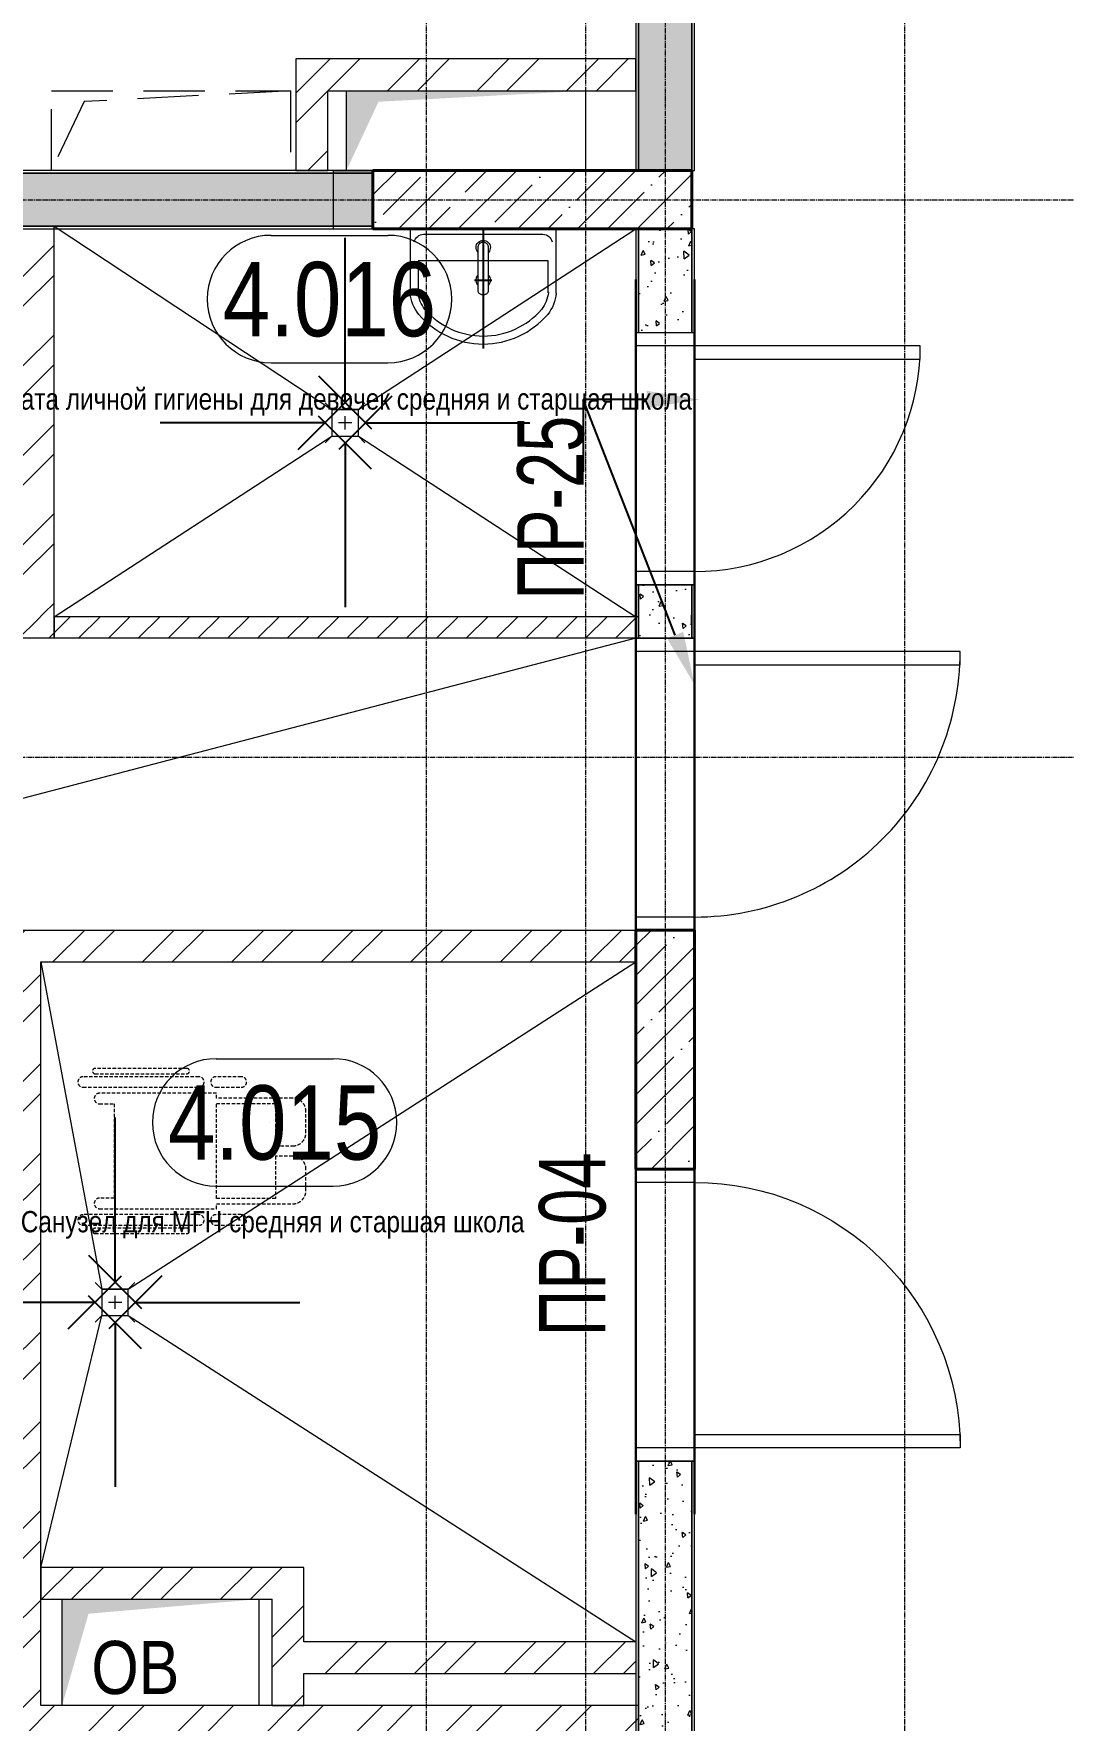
# Model space of a CAD drawing. Header units: millimetres. Extents: x -231292 to 573618, y -153144 to 564035.
# Drawn here: x 101452 to 105327, y 381776 to 388127 of the extents above; entities that cross this region are included whole.
import ezdxf
from ezdxf import colors
from ezdxf.entities.mleader import LeaderData, LeaderLine
from ezdxf.enums import TextEntityAlignment as Align
from ezdxf.math import Vec2, Vec3

# ---------------------------------------------------------------- set-up
doc = ezdxf.new("R2010")
doc.units = ezdxf.units.MM
for name, pattern in [('CENTER2', [28.575, 19.05, -3.175, 3.175, -3.175]), ('DASHED', [19.05, 12.7, -6.35]), ('HIDDEN', [9.525, 6.35, -3.175]), ('HIDDEN2', [4.7625, 3.175, -1.5875])]:
    doc.linetypes.add(name, pattern=pattern)
doc.layers.get('0').update_dxf_attribs({"color": 250})
doc.layers.get('Defpoints').update_dxf_attribs({"color": 250})
for name, color, linetype, lineweight in [('АИ_Сантехника', 250, 'Continuous', 0), ('АР_Area', 250, 'Continuous', 5), ('АР_Двери', 250, 'Continuous', 9), ('АР_Колонны', 250, 'Continuous', 35), ('АР_Отверстия', 250, 'Continuous', 9), ('АР_Сантехника_МГН', 250, 'Continuous', 0), ('АР_Стены ЖБ', 250, 'Continuous', 35), ('АР_Стены кирпич', 250, 'Continuous', 20), ('АР_Стены ПЕНОблок', 250, 'Continuous', 20), ('АР_Тонкая', 250, 'Continuous', 5), ('АР_Штриховка', 250, 'Continuous', 0), ('ОВ_Классы', 250, 'Continuous', 0), ('ОВ_Отопление', 250, 'Continuous', 0), ('ОВ_Шахты', 250, 'Continuous', 5), ('РД_Оси_100', 250, 'Continuous', 0), ('РД_Разуклонка к трапам', 124, 'Continuous', 0)]:
    doc.layers.add(name, color=color, linetype=linetype, lineweight=lineweight)
doc.layers.add('РД_Перемычка инж проемов', color=250, linetype='Continuous')
doc.layers.add('РД_Проем', color=250, linetype='Continuous', lineweight=0, plot=False)
doc.layers.add('РД_проем_инж перемыч_подсчет', color=250, linetype='Continuous', lineweight=30, plot=False)
doc.styles.add('Arial0', font='arial.ttf')
doc.styles.add('style1', font='ARIALN.TTF')
doc.styles.add('ккк', font='isocpeur.ttf', dxfattribs={"width": 0.85, "oblique": 15})
doc.dimstyles.new('scale_100', dxfattribs={"dimtxt": 200, "dimasz": 125, "dimexe": 60, "dimexo": 100, "dimgap": 30, "dimtad": 1, "dimdec": 0, "dimdsep": 46, "dimtxsty": 'style1', "dimblk": 'OBLIQUE', "dimcen": 150, "dimdle": 60, "dimclrd": 256, "dimclre": 256, "dimclrt": 256, "dimadec": 0, "dimazin": 0, "dimtfac": 1, "dimtdec": 0, "dimtmove": 1, "dimatfit": 3, "dimldrblk": 'OBLIQUE', "dimfxl": 1, "dimtolj": 1, "dimtzin": 0, "dimarcsym": 0})
pattern_1 = [(45, (50428.77, 366201.75), (-168.3798, 168.3798), []), (45, (50541.02, 366201.75), (-168.3798, 168.3798), [])]
pattern_2 = [(45, (50428.77, 366201.75), (-168.3798, 168.3798), []), (45, (50541.02, 366201.75), (-168.3798, 168.3798), [])]
pattern_3 = [(45, (50428.77, 366201.75), (-168.3798, 168.3798), []), (45, (50541.02, 366201.75), (-168.3798, 168.3798), [])]

# ---------------------------------------------------------------- blocks, each defined once
blk = doc.blocks.new('otv пунктир')
at = {"linetype": 'HIDDEN', "ltscale": 0.07}
blk.add_lwpolyline([(0, 0), (0, 1), (1, 1), (1, 0)], close=True, dxfattribs=at)
blk.add_lwpolyline([(0, 1), (0.1346, 0.1366), (1, 0)], dxfattribs=at)
blk = doc.blocks.new('otv')
at = {"linetype": 'Continuous'}
blk.add_lwpolyline([(0, -1), (0, 0), (1, 0), (1, -1)], close=True, dxfattribs=at)
blk.add_solid([(0, -1), (0, 0), (0.1346, -0.1366), (1, 0)], dxfattribs=at)
blk = doc.blocks.new('_Oblique')
at = {"color": 0, "linetype": 'ByBlock', "lineweight": -2}
blk.add_line((-0.5, -0.5), (0.5, 0.5), dxfattribs=at)
blk = doc.blocks.new('A$Cd7e03b91')
at = {"layer": 'РД_Разуклонка к трапам', "lineweight": 0}
for p, q in [((-100, 100), (-150, 150)), ((100, 100), (150, 150)), ((-50, 0), (50, 0)), ((0, -50), (0, 50)), ((-100, -100), (-150, -150)), ((100, -100), (150, -150))]:
    blk.add_line(p, q, dxfattribs=at)
blk.add_lwpolyline([(-100, 100), (100, 100), (100, -100), (-100, -100), (-100, 100)], dxfattribs=at)
blk.add_lwpolyline([(-100, 100), (100, 100), (100, -100), (-100, -100), (-100, 100)], dxfattribs=at)
blk = doc.blocks.new('СОШ_2200_АР_ОСИ_М100_28.05.24')
at = {"layer": 'РД_Оси_100', "linetype": 'CENTER2'}
blk.add_line((71363.995, 19200), (33000, 19200), dxfattribs=at)
for points in [[(52500, 139938.679), (52500, -5755), (52358.276, -6155)], [(53100, 139938.679), (53100, -5755), (52949.266, -6155)], [(54300, 139938.679), (54300, -6155)], [(53400, 70753.904), (53400, -5755), (53550, -6155)], [(33000, 21300), (71363.995, 21300)]]:
    blk.add_lwpolyline(points, dxfattribs=at)
blk = doc.blocks.new('Коляска')
at = {"layer": 'АИ_Сантехника', "linetype": 'DASHED', "lineweight": 0}
for p, q in [((-310.9, 71.7), (-310.9, -273.5)), ((-290.9, -273.5), (-290.9, 71.7)), ((-279.8, 116.6), (-279.8, -318.4)), ((-239.8, -318.4), (-239.8, 116.6)), ((239.8, 116.6), (239.8, -318.4)), ((279.8, -318.4), (279.8, 116.6)), ((290.9, 71.7), (290.9, -273.5)), ((310.9, -273.5), (310.9, 71.7)), ((-217.5, 55), (-217.5, -385)), ((-177.5, 0), (-177.5, 55)), ((177.5, 0), (-177.5, 0)), ((177.5, 55), (177.5, 0)), ((217.5, -385), (217.5, 55)), ((-279.8, -383.4), (-279.8, -478.4)), ((-239.8, -478.4), (-239.8, -383.4)), ((-217.5, -385), (-199, -385)), ((-199, -385), (-199, -671.7)), ((-179, -606.7), (-179, -385)), ((-179, -385), (179, -385)), ((179, -385), (179, -606.7)), ((199, -671.7), (199, -385)), ((199, -385), (217.5, -385)), ((239.8, -383.4), (239.8, -478.4)), ((279.8, -478.4), (279.8, -383.4)), ((-19, -606.7), (-179, -606.7)), ((-19, -671.7), (-19, -606.7)), ((179, -606.7), (19, -606.7)), ((19, -606.7), (19, -671.7)), ((-149, -721.7), (-69, -721.7)), ((69, -721.7), (149, -721.7))]:
    blk.add_line(p, q, dxfattribs=at)
for centre, radius, start, end in [((-259.8, 116.6), 20, 0, 180), ((259.8, 116.6), 20, 0, 180), ((-300.9, 71.7), 10, 0, 180), ((-197.5, 55), 20, 0, 180), ((197.5, 55), 20, 0, 180), ((300.9, 71.7), 10, 0, 180), ((-300.9, -273.5), 10, 180, 0), ((300.9, -273.5), 10, 180, 0), ((-259.8, -318.4), 20, 180, 0), ((-259.8, -383.4), 20, 0, 180), ((259.8, -318.4), 20, 180, 0), ((259.8, -383.4), 20, 0, 180), ((-259.8, -478.4), 20, 180, 0), ((259.8, -478.4), 20, 180, 0), ((-149, -671.7), 50, 180, 270), ((-69, -671.7), 50, 270, 0), ((69, -671.7), 50, 180, 270), ((149, -671.7), 50, 270, 0)]:
    blk.add_arc(centre, radius, start, end, dxfattribs=at)
blk = doc.blocks.new('Раковина 550х435')
for points in [[(-241.8, 275), (0, 275), (0, -275), (-241.8, -275)], [(0, -275), (0, 275)], [(-240.2, 245), (-120, 245), (-120, -245), (-240.2, -245)], [(-20, -224.7), (-20, 224.7)]]:
    blk.add_lwpolyline(points)
for points in [[(-321.9, -242.7, -0.459952), (-321.9, 242.7)], [(-302.8, -219.5, -0.458637), (-302.8, 219.5)]]:
    blk.add_lwpolyline(points, format="xyb")
for centre, radius, start, end in [((-226.7, 122.1), 153.6, 95.62187, 128.26685), ((-59.6, 221.7), 39.7, 4.35212, 73.11896), ((-226.7, 122.1), 123.6, 95.62187, 128.26685), ((-193, 0), 27, 47.79455, 132.20545), ((-70, 0), 27, 227.79455, 132.20545), ((-193, 0), 27, 227.79455, 312.20545), ((-226.7, -122.1), 153.6, 231.73315, 264.37813), ((-226.7, -122.1), 123.6, 231.73315, 264.37813), ((-59.6, -221.7), 39.7, 286.88104, 355.64788)]:
    blk.add_arc(centre, radius, start, end)
blk.add_open_spline([(-232.3, 20), (-233.1, 20), (-233.9, 19.9), (-235.6, 19.6), (-236.4, 19.3), (-238, 18.6), (-238.8, 18.1), (-240.7, 16.8), (-241.7, 15.7), (-243.6, 13.4), (-244.4, 12.2), (-245.6, 9.4), (-246.1, 8), (-246.9, 5.2), (-247.1, 3.7), (-247.3, 1.6), (-247.3, 0.8), (-247.3, -0.6), (-247.3, -1.3), (-247.2, -2.7), (-247.1, -3.5), (-246.7, -5.9), (-246.3, -7.7), (-244.9, -11.1), (-244.1, -12.7), (-242.2, -15.3), (-241.2, -16.3), (-238.9, -18.1), (-237.7, -18.8), (-235.4, -19.6), (-234.4, -19.9), (-233.2, -20), (-233, -20), (-232.8, -20), (-232.7, -20), (-232.6, -20), (-232.5, -20), (-232.3, -20), (-232.3, -20), (-232.3, -20), (-232.3, -20), (-232.2, -20), (-232.2, -20), (-232.1, -20), (-232.1, -20), (-232, -20), (-231.9, -20), (-231.6, -20), (-231.4, -20), (-230.9, -20), (-230.6, -20), (-229.5, -20), (-228.8, -20), (-226.7, -20), (-225.2, -20), (-220.8, -20), (-217.9, -20), (-208.7, -20), (-202.4, -20), (-182.7, -20), (-168.5, -20), (-150.2, -20), (-147, -20), (-137.3, -20), (-130.6, -20), (-110.2, -20), (-95.8, -20), (-77.8, -20), (-74.7, -20), (-71.5, -20), (-71.2, -20), (-70.9, -20), (-70.8, -20), (-70.5, -20), (-70.4, -20), (-70.3, -20), (-70.2, -20), (-70.1, -20), (-70.1, -20), (-70, -20), (-70, -20), (-70, -20), (-70, -20), (-70, -20), (-70, -20), (-69.9, -20), (-69.9, -20), (-69.9, -20), (-69.8, -20), (-69.7, -20), (-69.7, -20), (-69.5, -20), (-69.3, -20), (-68.9, -20), (-68.6, -20), (-67.8, -19.9), (-67.2, -19.8), (-65.5, -19.5), (-64.3, -19.2), (-62, -18.4), (-60.9, -17.9), (-58.7, -16.6), (-57.7, -15.8), (-55.8, -14.1), (-54.9, -13.2), (-53.4, -11.2), (-52.7, -10.1), (-51.6, -7.9), (-51.1, -6.7), (-50.5, -4.4), (-50.2, -3.3), (-50, -1.5), (-50, -0.9), (-50, 0.1), (-50, 0.4), (-50, 1.2), (-50.1, 1.6), (-50.2, 2.7), (-50.3, 3.5), (-50.8, 5.7), (-51.3, 7.2), (-52.6, 10.1), (-53.5, 11.4), (-55.6, 13.9), (-56.8, 15.1), (-59.4, 17), (-60.8, 17.8), (-63.7, 19), (-65.2, 19.5), (-66.9, 19.8), (-67.1, 19.8), (-67.8, 19.9), (-68.3, 19.9), (-68.9, 20), (-69, 20), (-69.3, 20), (-69.5, 20), (-69.8, 20), (-69.9, 20), (-70, 20), (-70, 20), (-70, 20), (-70, 20), (-70.1, 20), (-70.1, 20), (-70.1, 20), (-70.2, 20), (-70.3, 20), (-70.4, 20), (-70.7, 20), (-70.8, 20), (-71.3, 20), (-71.7, 20), (-72.7, 20), (-73.4, 20), (-75.4, 20), (-76.7, 20), (-80.7, 20), (-83.4, 20), (-91.3, 20), (-96.4, 20), (-111.7, 20), (-121.5, 20), (-149.9, 20), (-167.5, 20), (-201.6, 20), (-217.8, 20), (-232.3, 20)], degree=3, knots=[0, 0, 0, 0, 0.153365, 0.153365, 0.30673, 0.30673, 0.460095, 0.460095, 0.703256, 0.703256, 0.946417, 0.946417, 1.189578, 1.189578, 1.432739, 1.432739, 1.565545, 1.565545, 1.691125, 1.691125, 1.816705, 1.816705, 2.111192, 2.111192, 2.405679, 2.405679, 2.645118, 2.645118, 2.884557, 2.884557, 3.077844, 3.077844, 3.107789, 3.107789, 3.118001, 3.118001, 3.138423, 3.138423, 3.141442, 3.141442, 3.141976, 3.141976, 3.142511, 3.142511, 3.143579, 3.143579, 3.145716, 3.145716, 3.14999, 3.14999, 3.158538, 3.158538, 3.175635, 3.175635, 3.209827, 3.209827, 3.278213, 3.278213, 3.414983, 3.414983, 3.688524, 3.688524, 3.745517, 3.745517, 3.859502, 3.859502, 4.087472, 4.087472, 4.133346, 4.133346, 4.136438, 4.136438, 4.138418, 4.138418, 4.140015, 4.140015, 4.140937, 4.140937, 4.141313, 4.141313, 4.141684, 4.141684, 4.142394, 4.142394, 4.143815, 4.143815, 4.146658, 4.146658, 4.152342, 4.152342, 4.163711, 4.163711, 4.186448, 4.186448, 4.231923, 4.231923, 4.322872, 4.322872, 4.504772, 4.504772, 4.686671, 4.686671, 4.86857, 4.86857, 5.05047, 5.05047, 5.232369, 5.232369, 5.414268, 5.414268, 5.596168, 5.596168, 5.695139, 5.695139, 5.756437, 5.756437, 5.817734, 5.817734, 5.940329, 5.940329, 6.172478, 6.172478, 6.404627, 6.404627, 6.636776, 6.636776, 6.868925, 6.868925, 7.101074, 7.101074, 7.139346, 7.139346, 7.215891, 7.215891, 7.233819, 7.233819, 7.269676, 7.269676, 7.283061, 7.283061, 7.283218, 7.283218, 7.283375, 7.283375, 7.28369, 7.28369, 7.28432, 7.28432, 7.285579, 7.285579, 7.288098, 7.288098, 7.293136, 7.293136, 7.303211, 7.303211, 7.323361, 7.323361, 7.363661, 7.363661, 7.444261, 7.444261, 7.605462, 7.605462, 7.927863, 7.927863, 8.283185, 8.283185, 8.283185, 8.283185])
at = {"layer": 'Defpoints'}
blk.add_line((-193, -32.4), (-193, 32.4), dxfattribs=at)
blk.add_lwpolyline([(0, 0), (-450, 0)], dxfattribs=at)
blk = doc.blocks.new('MOK-МаркаПом_овал_ареал')
for p, q in [((-2.75, 3), (2.75, 3)), ((-2.75, -3), (2.75, -3))]:
    blk.add_line(p, q)
for centre, radius, start, end in [((-2.75, 0), 3, 90, 270), ((2.75, 0), 3, 270, 90), ((-3.75, 0), 3.5, 0, 0.00095)]:
    blk.add_arc(centre, radius, start, end)
at = {"color": 0, "style": 'style1'}
blk.add_attdef('АР-ПОМЕЩЕНИЕ:НОМЕР', text='', height=3.5, dxfattribs=at).set_placement((0, 0), align=Align.MIDDLE)
at = {"layer": 'Defpoints', "color": 2, "style": 'style1'}
blk.add_attdef('АР-ПОМЕЩЕНИЕ:НАИМЕНОВАНИЕ', text='', height=1, dxfattribs=at).set_placement((-0.094, -4.814), align=Align.MIDDLE)
blk = doc.blocks.new('MOK-МаркаПеремычки')
at = {"color": 0, "style": 'ккк', "oblique": 15, "width": 0.85}
blk.add_attdef('АР-ПРОЕМ:ПЕРЕМЫЧКА', text='', height=2.5, dxfattribs=at).set_placement((0, 0), align=Align.MIDDLE)

msp = doc.modelspace()

# ---------------------------------------------------------------- hatches: boundary and pattern name
at = {"layer": 'АР_Штриховка', "linetype": 'Continuous', "lineweight": 0}
h = msp.add_hatch(dxfattribs=at)
h.set_pattern_fill('AR-CONC', color=256, angle=45, style=0)
h.set_pattern_definition([(95, (50428.77, 366201.75), (140.09465, 117.55338), [19.05, -209.55]), (40, (50428.77, 366201.75), (-160.01845, 110.1767), [15.24, -167.6406]), (145.45144, (50440.44, 366211.55), (-19.9238, 227.7301), [16.19, -178.09024]), (91.1842, (50392.85, 366237.67), (221.41024, 161.9534), [28.575, -314.325]), (141.63556, (50411.3, 366251.17), (-7.0866, 342.8268), [24.285, -267.1356]), (36.18415, (50392.85, 366237.67), (-7.0866, 342.8268), [22.86, -251.4597]), (66, (50419.79, 366246.65), (179.51998, 34.89515), [19.05, -209.55]), (11, (50419.79, 366246.65), (-86.5399, 173.9412), [15.24, -167.64]), (116.45145, (50434.75, 366249.56), (92.98005, 208.83634), [16.19, -178.08994]), (82.5, (50428.77, 366201.75), (-57.60547, 61.973414), [0, -165.608, 0, -170.18, 0, -168.275]), (52.5, (50428.77, 366201.75), (-23.58973, 118.087), [0, -97.028, 0, -161.798, 0, -64.135]), (12.5, (50388.716, 366161.7), (99.92786, 91.826196), [0, -63.5, 0, -198.12, 0, -262.89]), (2.5, (50370.76, 366143.74), (86.7639, 122.7224), [0, -82.55, 0, -131.572, 0, -186.69])])
h.paths.add_polyline_path([(103728.768, 387611.756), (103928.768, 387611.756), (103928.768, 388511.752), (103728.768, 388511.752)], flags=0)
h.paths.add_polyline_path([(103728.768, 391411.752), (103928.768, 391411.752), (103928.768, 392301.753), (103728.768, 392301.753)], flags=0)
h = msp.add_hatch(dxfattribs=at)
h.set_pattern_fill('ANSI32', color=256, scale=25, style=0)
h.set_pattern_definition(pattern_2)
h.paths.add_polyline_path([(102438.768, 387611.748), (102558.768, 387611.748), (102558.768, 387911.755), (102438.768, 388031.755)], flags=0)
h = msp.add_hatch(dxfattribs=at)
h.set_pattern_fill('ANSI32', color=256, scale=25, style=0)
h.set_pattern_definition(pattern_3)
h.paths.add_polyline_path([(102438.768, 388031.755), (102558.768, 387911.755), (103718.768, 387911.755), (103718.768, 388031.755)], flags=0)
h = msp.add_hatch(dxfattribs=at)
h.set_pattern_fill('AR-CONC', color=256, angle=-315, style=0)
h.set_pattern_definition([(95, (50428.77, 366201.75), (140.09465, 117.55338), [19.05, -209.55]), (40, (50428.77, 366201.75), (-160.01845, 110.1767), [15.24, -167.6406]), (145.45144, (50440.44, 366211.55), (-19.9238, 227.7301), [16.19, -178.09024]), (91.1842, (50392.85, 366237.67), (221.4102, 161.9534), [28.575, -314.325]), (141.63556, (50411.3, 366251.17), (-7.0866, 342.8268), [24.285, -267.1356]), (36.18415, (50392.85, 366237.67), (-7.0866, 342.8268), [22.86, -251.4597]), (66, (50419.79, 366246.65), (179.51998, 34.89515), [19.05, -209.55]), (11, (50419.79, 366246.65), (-86.5399, 173.9412), [15.24, -167.64]), (116.45145, (50434.75, 366249.56), (92.98005, 208.83634), [16.19, -178.08994]), (82.5, (50428.77, 366201.75), (-57.60547, 61.97341), [0, -165.608, 0, -170.18, 0, -168.275]), (52.5, (50428.77, 366201.75), (-23.58973, 118.087), [0, -97.028, 0, -161.798, 0, -64.135]), (12.5, (50388.716, 366161.7), (99.92786, 91.826196), [0, -63.5, 0, -198.12, 0, -262.89]), (2.5, (50370.76, 366143.74), (86.7639, 122.7224), [0, -82.55, 0, -131.572, 0, -186.69])])
h.paths.add_polyline_path([(102728.765, 387401.756), (102728.765, 387601.756), (96148.768, 387601.753), (96148.768, 387401.753)], flags=0)
at = {"layer": 'АР_Штриховка', "linetype": 'Continuous', "lineweight": 5}
h = msp.add_hatch(dxfattribs=at)
h.set_pattern_fill('ANSI35', color=256, scale=25, style=0)
h.set_pattern_definition([(45, (50428.77, 366201.75), (-112.2532, 112.2532), []), (45, (50541.02, 366201.75), (-112.2532, 112.2532), [198.4375, -39.6875, 0, -39.6875])])
h.paths.add_polyline_path([(103928.765, 387391.752), (103928.765, 387611.752), (102728.765, 387611.752), (102728.765, 387391.752)], flags=0)
at = {"layer": 'АР_Штриховка', "linetype": 'Continuous', "lineweight": 0}
h = msp.add_hatch(dxfattribs=at)
h.set_pattern_fill('ANSI32', color=256, scale=25, style=0)
h.set_pattern_definition(pattern_2)
h.paths.add_polyline_path([(101408.768, 385971.754), (101528.768, 385851.754), (101528.768, 385931.754), (101408.768, 385971.755)], flags=0)
h.paths.add_polyline_path([(101408.768, 385971.754), (101528.768, 385931.754), (101528.768, 387401.753), (101408.768, 387401.753)], flags=0)
h = msp.add_hatch(dxfattribs=at)
h.set_pattern_fill('AR-CONC', color=256, angle=45, style=0)
h.set_pattern_definition([(95, (50428.77, 366201.75), (140.09465, 117.55338), [19.05, -209.55]), (40, (50428.77, 366201.75), (-160.01845, 110.1767), [15.24, -167.6406]), (145.45144, (50440.44, 366211.55), (-19.9238, 227.7301), [16.19, -178.09024]), (91.1842, (50392.85, 366237.67), (221.4102, 161.9534), [28.575, -314.325]), (141.63556, (50411.3, 366251.17), (-7.0866, 342.8268), [24.285, -267.1356]), (36.18415, (50392.85, 366237.67), (-7.0866, 342.8268), [22.86, -251.4597]), (66, (50419.79, 366246.65), (179.51998, 34.89515), [19.05, -209.55]), (11, (50419.79, 366246.65), (-86.5399, 173.9412), [15.24, -167.64]), (116.45145, (50434.75, 366249.56), (92.98005, 208.83634), [16.19, -178.08994]), (82.5, (50428.77, 366201.75), (-57.60547, 61.97341), [0, -165.608, 0, -170.18, 0, -168.275]), (52.5, (50428.77, 366201.75), (-23.58973, 118.087), [0, -97.028, 0, -161.798, 0, -64.135]), (12.5, (50388.716, 366161.7), (99.92786, 91.826196), [0, -63.5, 0, -198.12, 0, -262.89]), (2.5, (50370.76, 366143.74), (86.7639, 122.7224), [0, -82.55, 0, -131.572, 0, -186.69])])
h.paths.add_polyline_path([(103728.766, 385851.754), (103928.766, 385851.754), (103928.766, 386051.754), (103728.766, 386051.754)], flags=0)
h.paths.add_polyline_path([(103728.765, 387001.754), (103928.765, 387001.754), (103928.765, 387391.752), (103728.765, 387391.752)], flags=0)
h = msp.add_hatch(dxfattribs=at)
h.set_pattern_fill('ANSI32', color=256, scale=25, angle=-360, style=0)
h.set_pattern_definition([(45, (50428.77, 366201.75), (-168.3798, 168.3798), []), (45, (50541.02, 366201.75), (-168.3798, 168.3798), [])])
h.paths.add_polyline_path([(98758.768, 385971.754), (98758.768, 385851.754), (98798.768, 385941.754)], flags=0)
h.paths.add_polyline_path([(98878.768, 385971.754), (98798.768, 385941.754), (98758.768, 385851.754), (101158.768, 385851.754), (101118.768, 385941.754), (101038.768, 385971.754)], flags=0)
h.paths.add_polyline_path([(101158.768, 385971.754), (101118.768, 385941.754), (101158.768, 385851.754), (101528.768, 385851.754), (101408.768, 385971.754)], flags=0)
at = {"layer": 'АР_Штриховка', "linetype": 'Continuous', "lineweight": 0, "ltscale": 0.5}
h = msp.add_hatch(dxfattribs=at)
h.set_pattern_fill('ANSI31', color=256, scale=25, style=0)
h.set_pattern_definition([(45, (50428.77, 366201.75), (-56.1266, 56.1266), [])])
h.paths.add_polyline_path([(103728.768, 385851.754), (103728.768, 385931.754), (101528.768, 385931.754), (101528.768, 385851.754)], flags=0)
at = {"layer": 'АР_Штриховка', "linetype": 'Continuous', "lineweight": 0}
h = msp.add_hatch(dxfattribs=at)
h.set_pattern_fill('ANSI32', color=256, scale=25, style=0)
h.set_pattern_definition(pattern_3)
h.paths.add_polyline_path([(100858.767, 384751.752), (100858.767, 384631.752), (101358.768, 384631.753), (101438.768, 384661.753), (101478.768, 384751.753)], flags=0)
h.paths.add_polyline_path([(101478.768, 384751.753), (101438.768, 384661.753), (101478.768, 384631.753), (103718.768, 384631.753), (103718.768, 384751.753)], flags=0)
at = {"layer": 'АР_Штриховка', "linetype": 'Continuous', "lineweight": 5}
h = msp.add_hatch(dxfattribs=at)
h.set_pattern_fill('ANSI35', color=256, scale=25, style=0)
h.set_pattern_definition([(45, (50428.77, 366201.75), (-112.2532, 112.2532), []), (45, (50541.02, 366201.75), (-112.2532, 112.2532), [198.4375, -39.6875, 0, -39.6875])])
h.paths.add_polyline_path([(103718.768, 383851.753), (103938.768, 383851.753), (103938.768, 384751.753), (103718.768, 384751.753)], flags=0)
at = {"layer": 'АР_Штриховка', "linetype": 'Continuous', "lineweight": 0}
h = msp.add_hatch(dxfattribs=at)
h.set_pattern_fill('ANSI32', color=256, scale=25, style=0)
h.set_pattern_definition(pattern_2)
h.paths.add_polyline_path([(101358.768, 381831.753), (101438.768, 381801.753), (101478.768, 381831.753), (101478.768, 383191.752), (101388.768, 383231.752), (101358.768, 383191.752)], flags=0)
h.paths.add_polyline_path([(101358.768, 383311.752), (101388.768, 383231.752), (101478.768, 383191.752), (101478.768, 384631.753), (101438.768, 384661.753), (101358.768, 384631.753)], flags=0)
h = msp.add_hatch(dxfattribs=at)
h.set_pattern_fill('AR-CONC', color=256, angle=45, style=0)
h.set_pattern_definition([(95, (50428.77, 366201.75), (140.09465, 117.55338), [19.05, -209.55]), (40, (50428.77, 366201.75), (-160.01845, 110.1767), [15.24, -167.6406]), (145.45144, (50440.44, 366211.55), (-19.9238, 227.7301), [16.19, -178.09024]), (91.1842, (50392.85, 366237.67), (221.4102, 161.9534), [28.575, -314.325]), (141.63556, (50411.3, 366251.17), (-7.0866, 342.8268), [24.285, -267.1356]), (36.18415, (50392.85, 366237.67), (-7.0866, 342.8268), [22.86, -251.4597]), (66, (50419.79, 366246.65), (179.51998, 34.89515), [19.05, -209.55]), (11, (50419.79, 366246.65), (-86.5399, 173.9412), [15.24, -167.64]), (116.45145, (50434.75, 366249.56), (92.98005, 208.83634), [16.19, -178.08994]), (82.5, (50428.77, 366201.75), (-57.60547, 61.97341), [0, -165.608, 0, -170.18, 0, -168.275]), (52.5, (50428.77, 366201.75), (-23.58973, 118.087), [0, -97.028, 0, -161.798, 0, -64.135]), (12.5, (50388.716, 366161.7), (99.92786, 91.826196), [0, -63.5, 0, -198.12, 0, -262.89]), (2.5, (50370.76, 366143.74), (86.7639, 122.7224), [0, -82.55, 0, -131.572, 0, -186.69])])
h.paths.add_polyline_path([(103728.768, 380450.752), (103928.768, 380450.753), (103928.768, 380451.762), (103728.768, 380451.762)], flags=0)
h.paths.add_polyline_path([(103728.767, 381551.762), (103928.767, 381551.762), (103928.766, 382751.753), (103728.766, 382751.752)], flags=0)
h.paths.add_polyline_path([(103728.766, 383851.754), (103928.766, 383851.754), (103928.766, 383852.753), (103728.766, 383852.752)], flags=0)
h = msp.add_hatch(dxfattribs=at)
h.set_pattern_fill('ANSI32', color=256, scale=25, style=0)
h.set_pattern_definition(pattern_2)
h.paths.add_polyline_path([(102349.149, 382231.748), (102469.149, 382351.748), (101478.768, 382351.748), (101478.768, 382231.748)], flags=0)
h = msp.add_hatch(dxfattribs=at)
h.set_pattern_fill('ANSI32', color=256, scale=25, style=0)
h.set_pattern_definition(pattern_2)
h.paths.add_polyline_path([(102349.149, 381831.753), (102469.149, 381831.753), (102469.149, 381951.748), (102439.149, 382031.748), (102349.149, 382071.748)], flags=0)
h.paths.add_polyline_path([(102349.149, 382071.748), (102439.149, 382031.748), (102469.149, 382071.748), (102469.149, 382351.748), (102349.149, 382231.748)], flags=0)
h = msp.add_hatch(dxfattribs=at)
h.set_pattern_fill('ANSI32', color=256, scale=25, style=0)
h.set_pattern_definition(pattern_1)
h.paths.add_polyline_path([(103719.416, 381951.748), (103719.416, 382071.748), (102469.149, 382071.748), (102439.149, 382031.748), (102469.149, 381951.748)], flags=0)
h = msp.add_hatch(dxfattribs=at)
h.set_pattern_fill('ANSI32', color=256, scale=25, style=0)
h.set_pattern_definition(pattern_1)
h.paths.add_polyline_path([(103728.768, 381711.753), (103728.768, 381831.753), (101478.768, 381831.753), (101438.768, 381801.753), (101478.768, 381711.753)], flags=0)
h.paths.add_polyline_path([(101478.768, 381711.753), (101438.768, 381801.753), (101358.768, 381831.753), (100758.768, 381831.753), (100718.768, 381801.753), (100758.768, 381711.753)], flags=0)
h.paths.add_polyline_path([(100758.768, 381711.753), (100718.768, 381801.753), (100638.768, 381831.753), (99908.768, 381831.753), (99948.768, 381741.753), (100028.768, 381711.753)], flags=0)
h.paths.add_polyline_path([(99908.768, 381711.753), (99948.768, 381741.753), (99908.768, 381831.753), (99078.768, 381831.753), (98998.768, 381801.753), (98958.768, 381711.753)], flags=0)
h.paths.add_polyline_path([(98958.768, 381711.753), (98998.768, 381801.753), (98958.768, 381831.753), (98089.093, 381831.753), (98049.093, 381801.753), (98089.093, 381711.753)], flags=0)
h.paths.add_polyline_path([(98089.093, 381711.753), (98049.093, 381801.753), (97969.093, 381831.753), (96128.768, 381831.753), (96128.768, 381711.753)], flags=0)
at = {"layer": 'ОВ_Отопление', "linetype": 'Continuous', "lineweight": 5}
for points in [[(102728.765, 387611.756), (102578.765, 387611.756), (102653.765, 387501.756)], [(102578.765, 387611.756), (102578.765, 387391.756), (102653.765, 387501.756)]]:
    msp.add_hatch(color=256, dxfattribs=at).paths.add_polyline_path(points, flags=0)

# ---------------------------------------------------------------- linework, layer by layer
at = {"layer": 'АР_Двери', "linetype": 'Continuous', "lineweight": 9}
for points in [[(103718.765, 386951.754), (103718.765, 387001.754), (103938.765, 387001.754), (103938.765, 386951.754)], [(103938.765, 386951.754), (103938.765, 386901.754), (104788.765, 386901.755), (104788.765, 386951.755)], [(103718.766, 386101.754), (103718.766, 386051.754), (103938.766, 386051.754), (103938.766, 386101.754)], [(103718.767, 385800.752), (103718.766, 385850.752), (103938.766, 385850.753), (103938.767, 385800.753)], [(103938.767, 385800.753), (103938.767, 385750.753), (104938.767, 385750.754), (104938.767, 385800.754)], [(103718.768, 384800.752), (103718.768, 384750.752), (103938.768, 384750.753), (103938.768, 384800.753)], [(103718.766, 383801.752), (103718.766, 383851.752), (103938.766, 383851.753), (103938.766, 383801.753)], [(103938.766, 382801.753), (103938.766, 382851.753), (104938.766, 382851.753), (104938.766, 382801.753)], [(103718.766, 382801.752), (103718.766, 382751.752), (103938.766, 382751.753), (103938.766, 382801.753)]]:
    msp.add_lwpolyline(points, close=True, dxfattribs=at)
for centre, radius in [((103938.765, 386951.754), 850), ((103938.767, 385800.753), 1000)]:
    msp.add_arc(centre, radius, 270.0000629, 0.0000629, dxfattribs=at)
at = {"layer": 'АР_Двери', "linetype": 'Continuous', "lineweight": 9, "extrusion": (0, 0, -1)}
msp.add_arc((-103938.766, 382801.753), 1000, 89.9999574, 179.9999574, dxfattribs=at)
at = {"layer": 'АР_Колонны', "linetype": 'HIDDEN2', "lineweight": 25}
for p, q in [((102728.765, 387611.752), (103928.765, 387611.752)), ((102728.765, 387391.752), (102728.765, 387611.752)), ((103928.765, 387611.752), (103928.765, 387391.752)), ((103928.765, 387391.752), (102728.765, 387391.752)), ((103718.768, 384751.753), (103938.768, 384751.753)), ((103718.768, 383851.753), (103718.768, 384751.753)), ((103938.768, 384751.753), (103938.768, 383851.753)), ((103938.768, 383851.753), (103718.768, 383851.753))]:
    msp.add_line(p, q, dxfattribs=at)
at = {"layer": 'АР_Колонны', "linetype": 'Continuous', "lineweight": 35}
for p, q in [((102728.765, 387611.752), (102728.765, 387391.752)), ((103928.765, 387611.752), (102728.765, 387611.752)), ((103928.765, 387391.752), (103928.765, 387611.752)), ((102728.765, 387391.752), (103928.765, 387391.752)), ((103938.768, 384751.753), (103718.768, 384751.753)), ((103718.768, 384751.753), (103718.768, 383851.753)), ((103938.768, 383851.753), (103938.768, 384751.753)), ((103718.768, 383851.753), (103938.768, 383851.753))]:
    msp.add_line(p, q, dxfattribs=at)
at = {"layer": 'АР_Стены ЖБ', "linetype": 'Continuous', "lineweight": 40}
for p, q in [((103928.765, 387611.752), (102728.765, 387611.752)), ((102728.765, 387611.752), (102728.765, 387391.752)), ((103928.765, 387391.752), (103928.765, 387611.752)), ((102728.765, 387391.752), (103928.765, 387391.752)), ((103938.768, 384751.753), (103718.768, 384751.753)), ((103718.768, 384751.753), (103718.768, 383851.753)), ((103938.768, 383851.753), (103938.768, 384751.753)), ((103718.768, 383851.753), (103938.768, 383851.753))]:
    msp.add_line(p, q, dxfattribs=at)
at = {"layer": 'АР_Стены кирпич', "linetype": 'Continuous', "lineweight": 20}
for p, q in [((102438.768, 388031.755), (102438.768, 387611.748)), ((103718.768, 388031.755), (102438.768, 388031.755)), ((103718.768, 387911.755), (103718.768, 388031.755)), ((102558.768, 387611.748), (102558.768, 387911.755)), ((102558.768, 387911.755), (103718.768, 387911.755)), ((102438.768, 387611.748), (102558.768, 387611.748)), ((101528.768, 387401.753), (101408.768, 387401.753)), ((101528.768, 385851.754), (101528.768, 387401.753)), ((98758.768, 385851.754), (101528.768, 385851.754)), ((100858.767, 384751.752), (103718.768, 384751.753)), ((103718.768, 384631.753), (103718.768, 384751.753)), ((101478.768, 381831.753), (101478.768, 384631.753)), ((101478.768, 384631.753), (103718.768, 384631.753)), ((102469.149, 382351.748), (101478.768, 382351.748)), ((101478.768, 382351.748), (101478.768, 382231.748)), ((102469.149, 382071.748), (102469.149, 382351.748)), ((101478.768, 382231.748), (102349.149, 382231.748)), ((102349.149, 381831.753), (102349.149, 382231.748)), ((103719.416, 382071.748), (102469.149, 382071.748)), ((103719.416, 381951.748), (103719.416, 382071.748)), ((102469.149, 381831.753), (102469.149, 381951.748)), ((102469.149, 381951.748), (103719.416, 381951.748)), ((103728.768, 381831.753), (101478.768, 381831.753)), ((102349.149, 381831.753), (102469.149, 381831.753)), ((103728.768, 381711.753), (103728.768, 381831.753))]:
    msp.add_line(p, q, dxfattribs=at)
at = {"layer": 'АР_Стены ПЕНОблок', "linetype": 'Continuous', "lineweight": 20}
for p, q in [((103728.768, 388511.752), (103728.768, 387611.756)), ((103928.768, 387611.756), (103928.768, 388511.752)), ((102728.765, 387601.756), (96148.768, 387601.753)), ((102728.765, 387401.756), (102728.765, 387601.756)), ((103728.768, 387611.756), (103928.768, 387611.756)), ((96148.768, 387401.753), (102728.765, 387401.756)), ((103928.765, 387391.752), (103728.765, 387391.752)), ((103728.765, 387391.752), (103728.765, 387001.754)), ((103928.765, 387001.754), (103928.765, 387391.752)), ((103728.765, 387001.754), (103928.765, 387001.754)), ((103928.766, 386051.754), (103728.766, 386051.754)), ((103728.766, 386051.754), (103728.766, 385851.754)), ((103928.766, 385851.754), (103928.766, 386051.754)), ((103728.768, 385931.754), (101528.768, 385931.754)), ((101528.768, 385931.754), (101528.768, 385851.754)), ((103728.768, 385851.754), (103728.768, 385931.754)), ((101528.768, 385851.754), (103728.768, 385851.754)), ((103728.766, 385851.754), (103928.766, 385851.754)), ((103928.766, 383852.753), (103728.766, 383852.752)), ((103728.766, 383852.752), (103728.766, 383851.754)), ((103728.766, 383851.754), (103928.766, 383851.754)), ((103928.766, 383851.754), (103928.766, 383852.753)), ((103928.766, 382751.753), (103728.766, 382751.752)), ((103728.766, 382751.752), (103728.767, 381551.762)), ((103928.767, 381551.762), (103928.766, 382751.753))]:
    msp.add_line(p, q, dxfattribs=at)
at = {"layer": 'АР_Тонкая', "linetype": 'Continuous', "lineweight": 0}
for p, q in [((103718.768, 388511.752), (103718.768, 387611.756)), ((103728.768, 387611.756), (103728.768, 388511.752)), ((103928.768, 388511.752), (103928.768, 387611.756)), ((103938.768, 387611.756), (103938.768, 388511.752)), ((102728.765, 387611.756), (96148.768, 387611.753)), ((96148.768, 387601.753), (102728.765, 387601.756)), ((102728.765, 387601.756), (102728.765, 387611.756)), ((103718.768, 387611.756), (103728.768, 387611.756)), ((103928.768, 387611.756), (103938.768, 387611.756)), ((102728.765, 387401.756), (96148.768, 387401.753)), ((96148.768, 387391.753), (102728.765, 387391.756)), ((102728.765, 387391.756), (102728.765, 387401.756)), ((103728.765, 387391.752), (103718.765, 387391.752)), ((103718.765, 387391.752), (103718.765, 387001.754)), ((103728.765, 387001.754), (103728.765, 387391.752)), ((103938.765, 387391.752), (103928.765, 387391.752)), ((103928.765, 387391.752), (103928.765, 387001.754)), ((103938.765, 387001.754), (103938.765, 387391.752)), ((103718.765, 387001.754), (103728.765, 387001.754)), ((103928.765, 387001.754), (103938.765, 387001.754)), ((103728.766, 386051.754), (103718.766, 386051.754)), ((103718.766, 386051.754), (103718.766, 385851.754)), ((103728.766, 385851.754), (103728.766, 386051.754)), ((103938.766, 386051.754), (103928.766, 386051.754)), ((103928.766, 386051.754), (103928.766, 385851.754)), ((103938.766, 385851.754), (103938.766, 386051.754)), ((103718.766, 385851.754), (103728.766, 385851.754)), ((103928.766, 385851.754), (103938.766, 385851.754)), ((103728.766, 383852.752), (103718.766, 383852.752)), ((103718.766, 383852.752), (103718.766, 383851.754)), ((103718.766, 383851.754), (103728.766, 383851.754)), ((103728.766, 383851.754), (103728.766, 383852.752)), ((103938.766, 383852.753), (103928.766, 383852.753)), ((103928.766, 383852.753), (103928.766, 383851.754)), ((103928.766, 383851.754), (103938.766, 383851.754)), ((103938.766, 383851.754), (103938.766, 383852.753)), ((103728.766, 382751.752), (103718.766, 382751.752)), ((103718.766, 382751.752), (103718.767, 381551.762)), ((103728.767, 381551.762), (103728.766, 382751.752)), ((103938.766, 382751.753), (103928.766, 382751.753)), ((103928.766, 382751.753), (103928.767, 381551.762)), ((103938.767, 381551.762), (103938.766, 382751.753))]:
    msp.add_line(p, q, dxfattribs=at)
at = {"layer": 'ОВ_Отопление', "linetype": 'Continuous', "lineweight": 9}
for p, q in [((102578.765, 387611.756), (102728.765, 387611.756)), ((102578.765, 387611.756), (102578.765, 387391.756)), ((102728.765, 387611.756), (102728.765, 387391.756)), ((102578.765, 387391.756), (102728.765, 387391.756))]:
    msp.add_line(p, q, dxfattribs=at)
at = {"layer": 'РД_Проем', "linetype": 'Continuous', "lineweight": 0}
for p, q in [((103718.765, 387001.754), (103718.766, 386051.754)), ((103938.765, 387001.754), (103938.766, 386051.754)), ((103718.766, 385851.754), (103718.768, 384751.754)), ((103938.766, 385851.754), (103938.768, 384751.754)), ((103718.766, 383851.754), (103718.766, 382751.754)), ((103938.766, 383851.754), (103938.766, 382751.754))]:
    msp.add_line(p, q, dxfattribs=at)
at = {"layer": 'РД_проем_инж перемыч_подсчет', "linetype": 'Continuous', "lineweight": 30}
for p, q in [((103718.765, 387200.752), (103718.768, 384750.752)), ((103938.765, 387200.753), (103938.768, 384750.753)), ((103718.766, 383851.754), (103718.767, 382551.754)), ((103938.766, 383851.754), (103938.767, 382551.754))]:
    msp.add_line(p, q, dxfattribs=at)
at = {"layer": 'РД_Разуклонка к трапам', "ltscale": 2}
for points in [[(101528.768, 387401.752), (102573.768, 386711.751), (102673.768, 386711.751), (103718.768, 387391.751)], [(101528.768, 385931.754), (102573.768, 386611.751), (102673.768, 386611.751), (103718.768, 385931.754)], [(103718.762, 385851.402), (100089.097, 384901.402), (99989.097, 384901.402), (98758.762, 385851.404)], [(101478.765, 384631.753), (101708.086, 383399.912), (101808.086, 383399.912), (103718.765, 384631.753)], [(101478.765, 382351.748), (101708.086, 383299.912), (101808.086, 383299.912), (103718.765, 382071.748)]]:
    msp.add_lwpolyline(points, dxfattribs=at)

# ---------------------------------------------------------------- block references
at = {"layer": 'АИ_Сантехника', "xscale": -1, "rotation": 270}
msp.add_blockref('Раковина 550х435', (103143.768, 387391.752), dxfattribs=at)
at = {"layer": 'АР_Area', "linetype": 'Continuous', "lineweight": 5, "xscale": 80, "yscale": 80, "zscale": 80}
for p, values in [((102565.161, 387127.631), {'АР-ПОМЕЩЕНИЕ:НОМЕР': '4.016', 'АР-ПОМЕЩЕНИЕ:НАИМЕНОВАНИЕ': 'Комната личной гигиены для девочек средняя и старшая школа'}), ((102358.747, 384027.312), {'АР-ПОМЕЩЕНИЕ:НОМЕР': '4.015', 'АР-ПОМЕЩЕНИЕ:НАИМЕНОВАНИЕ': 'Санузел для МГН средняя и старшая школа'})]:
    msp.add_blockref('MOK-МаркаПом_овал_ареал', p, dxfattribs=at).add_auto_attribs(values)
at = {"layer": 'АР_Отверстия', "xscale": 740, "yscale": 400}
msp.add_blockref('otv', (101558.768, 382232.273), dxfattribs=at)
at = {"layer": 'АР_Сантехника_МГН', "rotation": 90.00000000000001}
msp.add_blockref('Коляска', (101754.894, 383919.851), dxfattribs=at)
at = {"layer": 'ОВ_Классы', "xscale": 300, "yscale": 900, "rotation": 270}
msp.add_blockref('otv пунктир', (101518.768, 387911.755), dxfattribs=at)
at = {"layer": 'ОВ_Шахты', "xscale": 900, "yscale": 300, "zscale": 300}
msp.add_blockref('otv', (102628.768, 387911.755), dxfattribs=at)
at = {"layer": 'РД_Оси_100'}
msp.add_blockref('СОШ_2200_АР_ОСИ_М100_28.05.24', (50428.768, 366201.753), dxfattribs=at)
at = {"layer": 'РД_Перемычка инж проемов', "linetype": 'Continuous', "lineweight": -3}
ref = msp.add_blockref('MOK-МаркаПеремычки', (103396.791, 386342.261, 200), dxfattribs=dict(at, xscale=100, yscale=100, zscale=100, rotation=89.99999999999999))
ref.add_attrib('АР-ПРОЕМ:ПЕРЕМЫЧКА', 'ПР-25', dxfattribs={"layer": '0', "color": 0, "height": 250, "rotation": 90, "style": 'Arial0', "width": 0.7}).set_placement((103396.791, 386342.261, 200), align=Align.MIDDLE)
ref = msp.add_blockref('MOK-МаркаПеремычки', (103478.766, 383567.754), dxfattribs=dict(at, xscale=100, yscale=100, zscale=100, rotation=89.99999999999999))
ref.add_attrib('АР-ПРОЕМ:ПЕРЕМЫЧКА', 'ПР-04', dxfattribs={"layer": '0', "color": 0, "height": 250, "rotation": 90, "style": 'Arial0', "width": 0.7}).set_placement((103478.766, 383567.754), align=Align.MIDDLE)
at = {"layer": 'РД_Разуклонка к трапам', "ltscale": 2, "xscale": -0.5000000000000002, "yscale": 0.5000000000000002, "zscale": 0.5}
for p in [(102623.768, 386661.751), (101758.086, 383349.912)]:
    msp.add_blockref('A$Cd7e03b91', p, dxfattribs=at)

# ---------------------------------------------------------------- texts
at = {"layer": 'АР_Отверстия', "insert": (101834.474, 381973.669), "char_height": 200, "width": 1850, "attachment_point": 5, "style": 'style1'}
msp.add_mtext('ОВ', dxfattribs=at)

# ---------------------------------------------------------------- leaders
at = {"layer": 'РД_Перемычка инж проемов', "lineweight": 0}
ml = msp.add_multileader_mtext('Standard', dxfattribs=at)
ml.set_content('Ф', color=256, style='style1')
ml.set_leader_properties()
ml.build(insert=Vec2(0, 0))
ml.multileader.update_dxf_attribs({"text_left_attachment_type": 6, "text_right_attachment_type": 6, "dogleg_length": 3, "arrow_head_size": 200, "scale": 100})
ctx = ml.context
ctx.base_point, ctx.scale, ctx.char_height, ctx.arrow_head_size, ctx.landing_gap_size, ctx.plane_origin, ctx.plane_x_axis, ctx.plane_y_axis = Vec3(103519.563, 386479.321), 100, 5, 200, 0, Vec3(102624.595, 382902.191), Vec3(0, 1), Vec3(-1, 0)
ctx.left_attachment, ctx.right_attachment = 6, 6
notes = []
notes.append((ctx, [(0, (1, 1, 0), (103519.563, 386750.072), (0, -1), 266.856, [(0, [(103938.767, 385676.063)], 0, []), (1, [(103958.544, 386749.107)], 0, [])])]))
ctx.mtext.insert, ctx.mtext.text_direction, ctx.mtext.rotation, ctx.mtext.flow_direction = Vec3(103513.563, 386479.321), Vec3(0, 1), 1.57079633, 5
at = {"layer": 'РД_Разуклонка к трапам', "ltscale": 2}
for points in [[(102623.82, 386738.824), (102623.82, 387358.103)], [(102547.736, 386661.751), (101928.457, 386661.751)], [(102699.8, 386661.751), (103319.079, 386661.751)], [(102623.82, 386586.76), (102623.82, 385967.481)], [(101758.138, 383426.985), (101758.138, 384046.264)], [(101682.054, 383349.912), (101062.775, 383349.912)], [(101834.118, 383349.912), (102453.397, 383349.912)], [(101758.138, 383274.92), (101758.138, 382655.642)]]:
    msp.add_leader(points, dimstyle='scale_100', override={"dimasz": 200, "dimgap": 30, "dimtad": 0}, dxfattribs=at)
for ctx, leaders in notes:
    for number, flags, end, landing, length, lines in leaders:
        leader = LeaderData()
        leader.index, (leader.has_last_leader_line, leader.has_dogleg_vector, leader.attachment_direction) = number, flags
        leader.last_leader_point, leader.dogleg_vector, leader.dogleg_length = Vec3(end), Vec3(landing), length
        for number, points, colour, breaks in lines:
            line = LeaderLine()
            line.index, line.vertices, line.color, line.breaks = number, Vec3.list(points), colors.encode_raw_color(colour), breaks
            leader.lines.append(line)
        ctx.leaders.append(leader)

doc.saveas('drawing.dxf')
